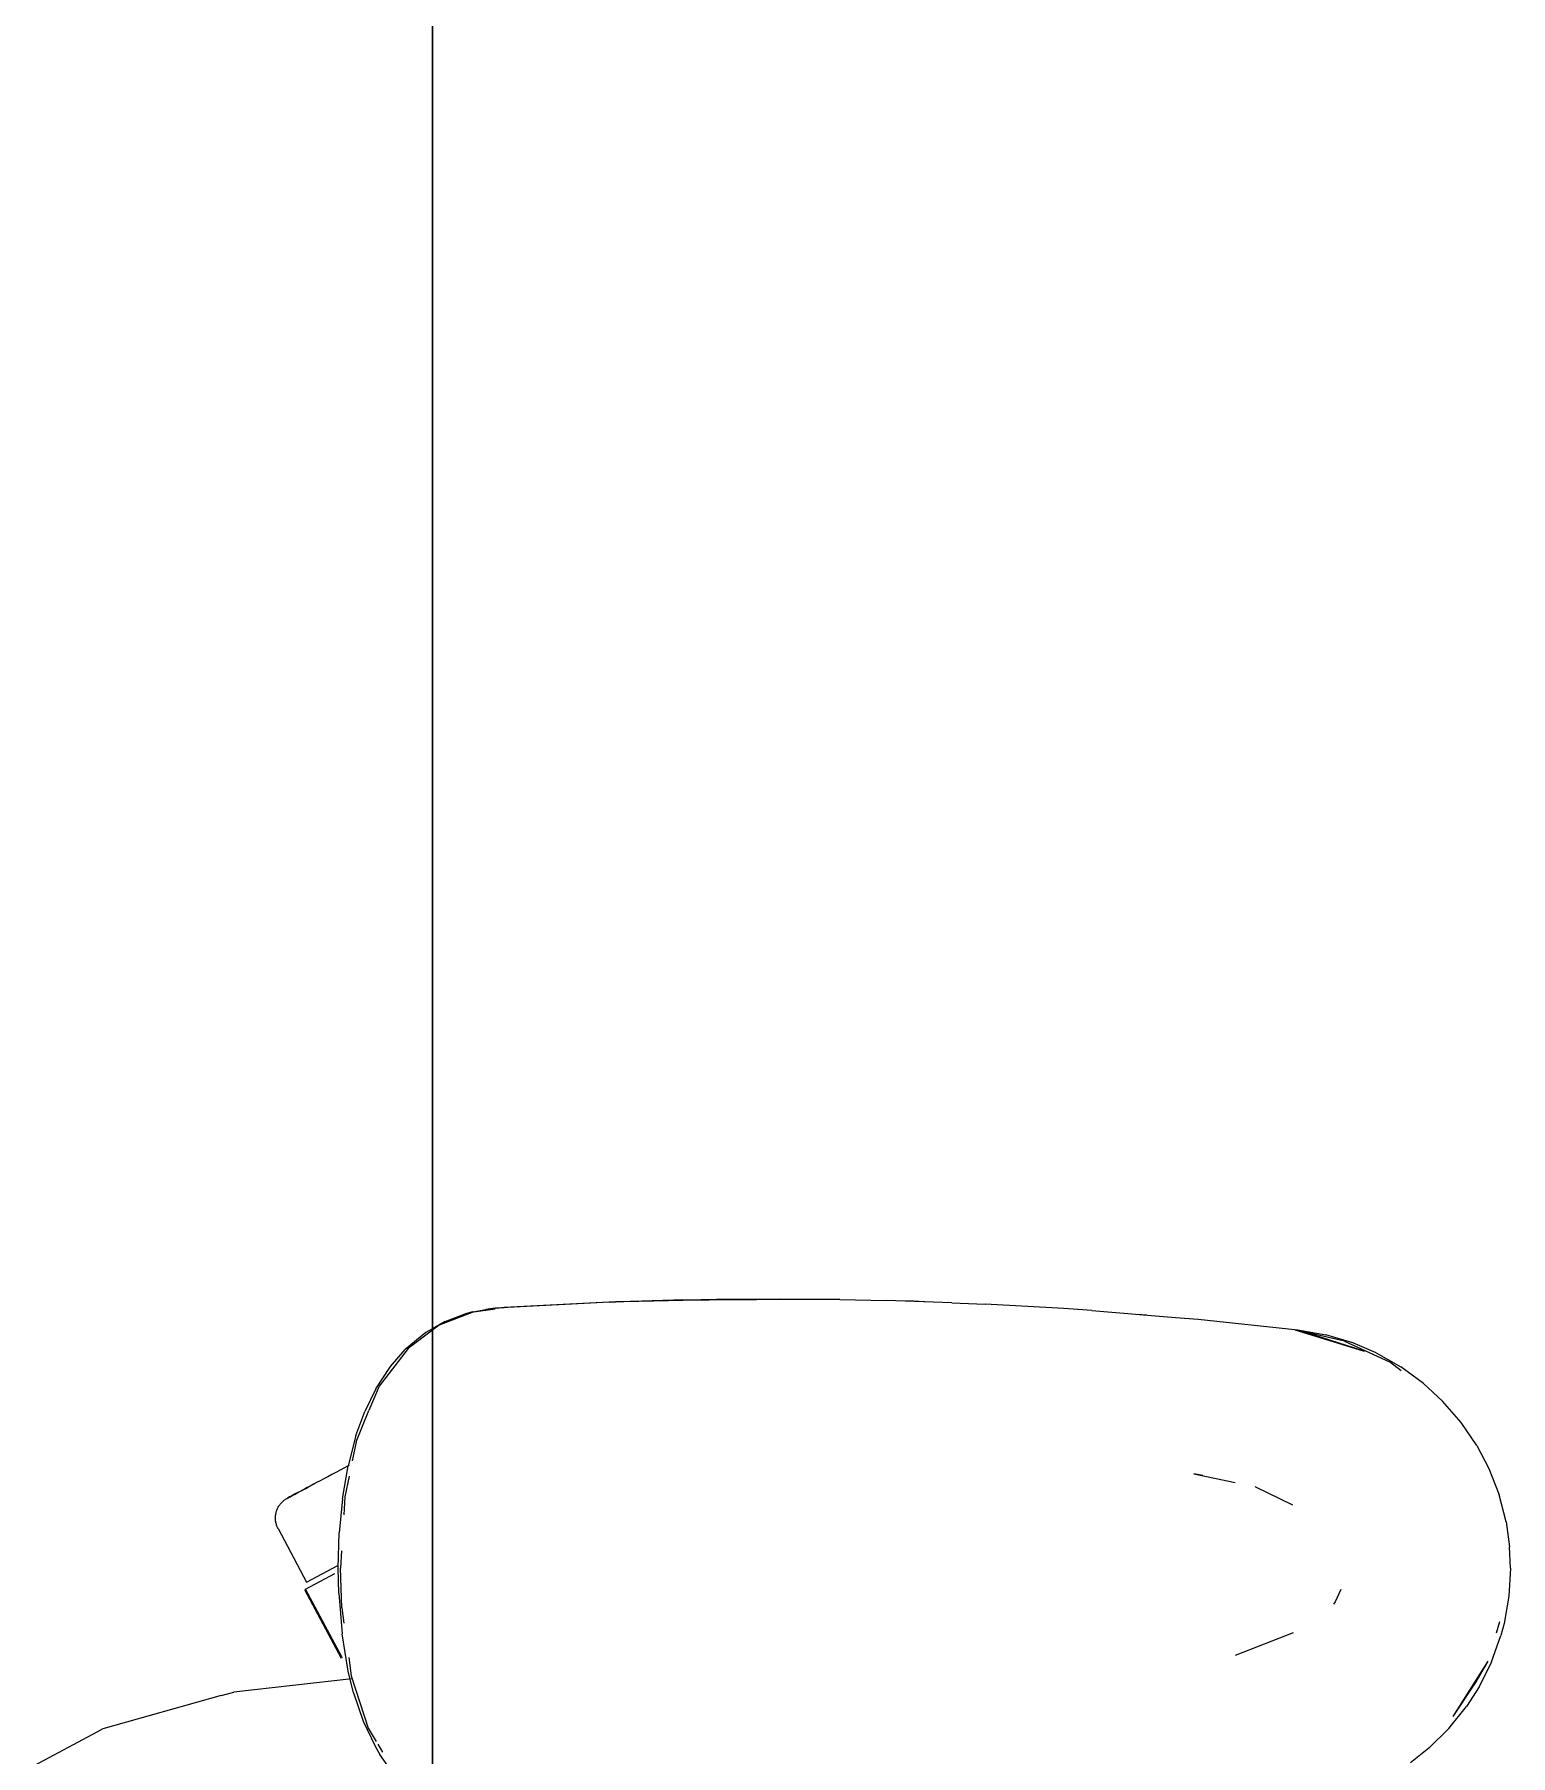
# Model space of a CAD drawing. Header units: millimetres. Extents: x 155927 to 295199, y -4084 to 97293.
# Drawn here: x 201979 to 202245.2, y 32394.6 to 32704.8 of the extents above; entities that cross this region are included whole.
import ezdxf

# ---------------------------------------------------------------- set-up
doc = ezdxf.new("R2010")
doc.units = ezdxf.units.MM
doc.header["$MEASUREMENT"] = 0
doc.layers.add('G-IMPT', color=8, linetype='CONTINUOUS', lineweight=9)
doc.layers.add('I-FURN', color=8, linetype='CONTINUOUS', lineweight=9)

msp = doc.modelspace()

# ---------------------------------------------------------------- linework, layer by layer
at = {"layer": 'G-IMPT'}
for p, q in [((202058.06, 32474.54), (202060.45, 32474.98)), ((202058.24, 32474.52), (202062.08, 32475.1)), ((202062.1, 32475.23), (202060.45, 32474.98)), ((202083.88, 32476.32), (202062.1, 32475.23)), ((202082.68, 32476.28), (202062.1, 32475.23)), ((202062.1, 32475.23), (202063.71, 32475.35)), ((202083.88, 32476.32), (202063.71, 32475.35)), ((202104.07, 32476.79), (202082.68, 32476.28)), ((202094.24, 32476.62), (202082.68, 32476.28)), ((202082.68, 32476.28), (202083.88, 32476.32)), ((202104.07, 32476.79), (202083.88, 32476.32)), ((202094.24, 32476.62), (202113.46, 32476.83)), ((202104.07, 32476.79), (202094.24, 32476.62)), ((202124.26, 32476.74), (202094.24, 32476.62)), ((202102.03, 32476.77), (202100.12, 32476.69)), ((202104.07, 32476.75), (202102.03, 32476.77)), ((202124.26, 32476.74), (202104.07, 32476.79)), ((202124.26, 32476.74), (202113.46, 32476.83)), ((202124.26, 32476.74), (202132.67, 32476.57)), ((202144.43, 32476.19), (202132.67, 32476.57)), ((202137.61, 32476.44), (202136.12, 32476.45)), ((202139.55, 32476.33), (202137.61, 32476.44)), ((202144.43, 32476.19), (202150.46, 32475.93)), ((202164.6, 32475.12), (202150.46, 32475.93)), ((202169.68, 32474.8), (202164.6, 32475.12)), ((202169.68, 32474.8), (202184.74, 32473.55)), ((202053.07, 32472.78), (202050.83, 32471.5)), ((202052.04, 32472.11), (202050.83, 32471.21)), ((202058.24, 32474.52), (202052.04, 32472.11)), ((202053.07, 32472.78), (202056.71, 32474.17)), ((202058.06, 32474.54), (202056.71, 32474.17)), ((202177.87, 32474.15), (202179.54, 32473.98)), ((202184.74, 32473.55), (202188.87, 32473.2)), ((202188.87, 32473.2), (202206.8, 32471.3)), ((202049.64, 32470.82), (202045.9, 32467.74)), ((202050.83, 32471.21), (202046.42, 32467.94)), ((202050.83, 32471.5), (202049.64, 32470.82)), ((202206.28, 32471.3), (202218.75, 32467.47)), ((202206.28, 32471.3), (202209.6, 32470.38)), ((202206.8, 32471.3), (202211.84, 32470.4)), ((202215.25, 32469.25), (202206.85, 32471.17)), ((202218.75, 32467.47), (202209.6, 32470.38)), ((202216.7, 32468.94), (202211.84, 32470.4)), ((202215.25, 32469.25), (202223.32, 32465.52)), ((202220.94, 32467.13), (202216.7, 32468.94)), ((202046.42, 32467.94), (202041.2, 32461.15)), ((202043.23, 32464.7), (202045.9, 32467.74)), ((202220.94, 32467.13), (202225.38, 32464.61)), ((202225.43, 32463.92), (202223.32, 32465.52)), ((202040.58, 32460.65), (202043.23, 32464.7)), ((202229.47, 32461.62), (202225.38, 32464.61)), ((202040.58, 32460.65), (202038.59, 32456.58)), ((202041.2, 32461.15), (202039.36, 32456.76)), ((202229.47, 32461.62), (202232.9, 32458.45)), ((202037.01, 32452.25), (202038.59, 32456.58)), ((202037.03, 32451.13), (202039.36, 32456.76)), ((202236.23, 32454.62), (202232.9, 32458.45)), ((202239.06, 32450.45), (202236.23, 32454.62)), ((202037.01, 32452.25), (202035.58, 32446.77)), ((202037.03, 32451.13), (202036.32, 32447.67)), ((202239.06, 32450.45), (202241.25, 32446.29)), ((202034.58, 32440.83), (202035.58, 32446.77)), ((202035.76, 32444.92), (202034.99, 32441.17)), ((202189.71, 32445.02), (202188.08, 32445.33)), ((202188.08, 32445.33), (202195.52, 32443.76)), ((202241.25, 32446.29), (202243.08, 32441.57)), ((202034.58, 32440.83), (202034.01, 32434.68)), ((202034.99, 32441.17), (202034.8, 32437.97)), ((202205.91, 32439.72), (202199.13, 32442.99)), ((202244.34, 32436.71), (202243.08, 32441.57)), ((202033.83, 32428.35), (202034.01, 32434.68)), ((202244.34, 32436.71), (202244.99, 32432.19)), ((202034.4, 32431.46), (202034.21, 32428.35)), ((202245.16, 32428.35), (202244.99, 32432.19)), ((202033.92, 32423.84), (202033.83, 32428.35)), ((202034.44, 32421.18), (202034.21, 32428.35)), ((202245.16, 32428.35), (202244.87, 32423.31)), ((202033.92, 32423.84), (202034.5, 32416.52)), ((202213.53, 32422.3), (202213.24, 32421.85)), ((202214.55, 32424.52), (202213.53, 32422.3)), ((202244.87, 32423.31), (202243.99, 32418.36)), ((202034.44, 32421.18), (202034.83, 32418.4)), ((202035.61, 32409.76), (202034.5, 32416.52)), ((202195.58, 32412.63), (202206.01, 32416.77)), ((202241.71, 32411.46), (202243.42, 32416.23)), ((202242.62, 32416.67), (202243.24, 32418.7)), ((202243.99, 32418.36), (202243.42, 32416.23)), ((202036.59, 32405.84), (202035.61, 32409.76)), ((202035.7, 32412.21), (202036.16, 32408.92)), ((202241.06, 32411.55), (202234.74, 32401.6)), ((202241.06, 32411.55), (202238.9, 32407.88)), ((202241.71, 32411.46), (202239.47, 32406.95)), ((202036.28, 32408.42), (202015, 32406)), ((202036.16, 32408.92), (202039.19, 32399.53)), ((202238.9, 32407.88), (202234.74, 32401.6)), ((202239.47, 32406.95), (202237.2, 32403.4)), ((202012.74, 32405.37), (201991.4, 32399.36)), ((202012.74, 32405.37), (202015, 32406)), ((202036.59, 32405.84), (202038.33, 32400.75)), ((202234.01, 32399.42), (202237.2, 32403.4)), ((202038.33, 32400.75), (202040.54, 32396.11)), ((201990.29, 32398.76), (201979.05, 32392.75)), ((201991.4, 32399.36), (201990.29, 32398.76)), ((202039.19, 32399.53), (202040.66, 32397.08)), ((202234.01, 32399.42), (202230.41, 32395.87)), ((202040.54, 32396.11), (202041.34, 32394.74)), ((202040.94, 32396.61), (202041.8, 32395.17)), ((202043.79, 32391.28), (202041.34, 32394.74)), ((202230.41, 32395.87), (202227.1, 32393.25))]:
    msp.add_line(p, q, dxfattribs=at)
at = {"layer": 'I-FURN'}
for p, q in [((202050.83, 31426.14), (202050.83, 32826.14)), ((202050.83, 32826.14), (202050.83, 31426.14)), ((202035.8, 32446.88), (202034.97, 32446.45)), ((202029.93, 32443.77), (202029.33, 32443.45)), ((202030.57, 32444.1), (202029.93, 32443.77)), ((202031.23, 32444.46), (202030.57, 32444.1)), ((202031.92, 32444.82), (202031.23, 32444.46)), ((202032.65, 32445.21), (202031.92, 32444.82)), ((202033.4, 32445.61), (202032.65, 32445.21)), ((202034.17, 32446.02), (202033.4, 32445.61)), ((202034.97, 32446.45), (202034.17, 32446.02)), ((202024.05, 32440.57), (202024.18, 32440.67)), ((202024.18, 32440.67), (202024.31, 32440.76)), ((202024.31, 32440.76), (202024.45, 32440.84)), ((202024.45, 32440.84), (202024.59, 32440.92)), ((202024.59, 32440.92), (202024.63, 32440.95)), ((202024.68, 32440.97), (202024.63, 32440.95)), ((202024.63, 32440.95), (202024.65, 32440.96)), ((202024.63, 32440.95), (202024.63, 32440.95)), ((202024.65, 32440.96), (202024.71, 32440.99)), ((202024.76, 32441.01), (202024.68, 32440.97)), ((202024.71, 32440.99), (202024.81, 32441.04)), ((202024.88, 32441.08), (202024.76, 32441.01)), ((202024.81, 32441.04), (202024.95, 32441.12)), ((202025.04, 32441.17), (202024.88, 32441.08)), ((202024.95, 32441.12), (202025.13, 32441.21)), ((202025.24, 32441.27), (202025.04, 32441.17)), ((202025.13, 32441.21), (202025.35, 32441.33)), ((202025.48, 32441.4), (202025.24, 32441.27)), ((202025.35, 32441.33), (202025.61, 32441.47)), ((202025.76, 32441.55), (202025.48, 32441.4)), ((202025.61, 32441.47), (202025.91, 32441.62)), ((202026.08, 32441.72), (202025.76, 32441.55)), ((202025.91, 32441.62), (202026.24, 32441.8)), ((202026.44, 32441.91), (202026.08, 32441.72)), ((202026.24, 32441.8), (202026.61, 32442)), ((202026.83, 32442.12), (202026.44, 32441.91)), ((202026.61, 32442), (202027.02, 32442.22)), ((202027.26, 32442.34), (202026.83, 32442.12)), ((202027.02, 32442.22), (202027.47, 32442.46)), ((202027.73, 32442.59), (202027.26, 32442.34)), ((202027.47, 32442.46), (202027.95, 32442.71)), ((202028.23, 32442.86), (202027.73, 32442.59)), ((202027.95, 32442.71), (202028.47, 32442.99)), ((202028.76, 32443.14), (202028.23, 32442.86)), ((202028.47, 32442.99), (202029.02, 32443.28)), ((202029.33, 32443.45), (202028.76, 32443.14)), ((202029.02, 32443.28), (202029.6, 32443.59)), ((202022.49, 32437.51), (202022.5, 32437.67)), ((202022.49, 32437.35), (202022.49, 32437.51)), ((202022.5, 32437.67), (202022.52, 32437.83)), ((202022.52, 32437.83), (202022.54, 32437.99)), ((202022.54, 32437.99), (202022.56, 32438.15)), ((202022.56, 32438.15), (202022.6, 32438.31)), ((202022.6, 32438.31), (202022.64, 32438.47)), ((202022.64, 32438.47), (202022.68, 32438.62)), ((202022.68, 32438.62), (202022.74, 32438.77)), ((202022.74, 32438.77), (202022.8, 32438.92)), ((202022.8, 32438.92), (202022.86, 32439.07)), ((202022.86, 32439.07), (202022.93, 32439.22)), ((202022.93, 32439.22), (202023.01, 32439.36)), ((202023.01, 32439.36), (202023.09, 32439.5)), ((202023.09, 32439.5), (202023.18, 32439.63)), ((202023.18, 32439.63), (202023.27, 32439.77)), ((202023.27, 32439.77), (202023.37, 32439.89)), ((202023.37, 32439.89), (202023.47, 32440.02)), ((202023.47, 32440.02), (202023.58, 32440.14)), ((202023.58, 32440.14), (202023.69, 32440.25)), ((202023.69, 32440.25), (202023.81, 32440.36)), ((202023.81, 32440.36), (202023.93, 32440.47)), ((202023.93, 32440.47), (202024.05, 32440.57)), ((202022.5, 32437.19), (202022.49, 32437.35)), ((202022.51, 32437.03), (202022.5, 32437.19)), ((202022.52, 32436.87), (202022.51, 32437.03)), ((202022.55, 32436.71), (202022.52, 32436.87)), ((202022.58, 32436.55), (202022.55, 32436.71)), ((202022.61, 32436.39), (202022.58, 32436.55)), ((202022.66, 32436.24), (202022.61, 32436.39)), ((202022.71, 32436.09), (202022.66, 32436.24)), ((202022.76, 32435.93), (202022.71, 32436.09)), ((202022.82, 32435.79), (202022.76, 32435.93)), ((202022.89, 32435.64), (202022.82, 32435.79)), ((202022.96, 32435.49), (202022.89, 32435.64)), ((202022.96, 32435.49), (202028.11, 32425.81)), ((202028.11, 32425.81), (202033.74, 32428.8)), ((202027.93, 32424.58), (202033.22, 32427.39)), ((202027.76, 32424.49), (202034.33, 32412.13)), ((202034.5, 32412.22), (202027.93, 32424.58)), ((202034.6, 32412.27), (202034.5, 32412.22))]:
    msp.add_line(p, q, dxfattribs=at)

doc.saveas('drawing.dxf')
